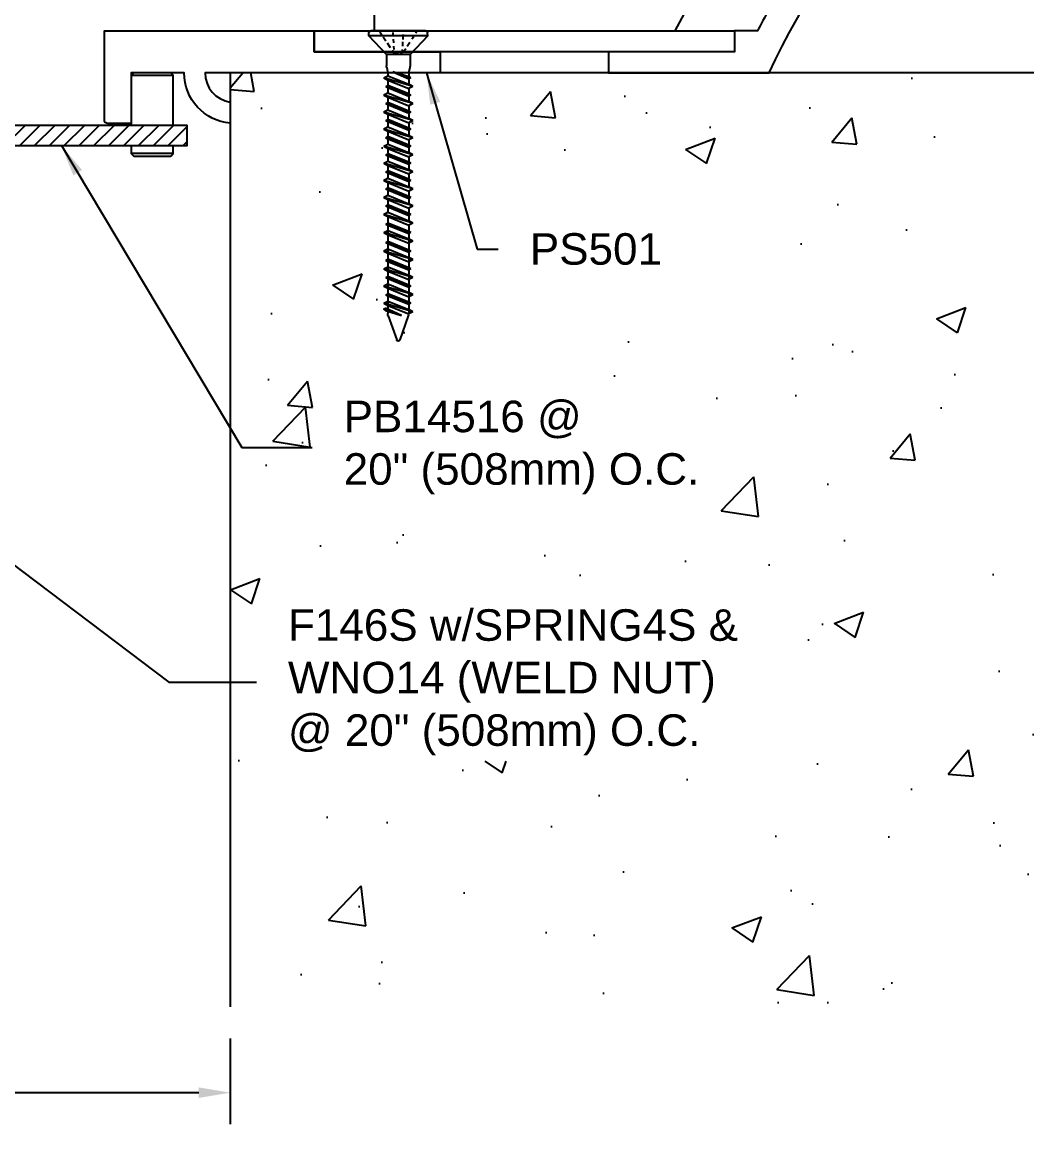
# Model space of a CAD drawing. Header units: inches. Extents: x -6.2 to 40.3, y -5.5 to 7.8.
# Drawn here: x 10.18 to 16.16, y -5.31 to 1.34 of the extents above; entities that cross this region are included whole.
import ezdxf

# ---------------------------------------------------------------- set-up
doc = ezdxf.new("R2010")
doc.units = ezdxf.units.IN
doc.header["$MEASUREMENT"] = 0
for name, color, linetype in [('ANCHORS', 4, 'Continuous'), ('CONDITIONS', 1, 'Continuous'), ('DIMENSIONS', 3, 'Continuous'), ('METALS', 7, 'Continuous'), ('TEXT', 2, 'Continuous')]:
    doc.layers.add(name, color=color, linetype=linetype)
doc.styles.add('ARIAL', font='arial.ttf')
doc.dimstyles.new('Arial', dxfattribs={"dimtxt": 0.1875, "dimasz": 0.1875, "dimexe": 0.1875, "dimexo": 0.1875, "dimgap": 0.1875, "dimtad": 0, "dimtih": 1, "dimtoh": 1, "dimdec": 4, "dimzin": 3, "dimdsep": 46, "dimlunit": 4, "dimtxsty": 'ARIAL', "dimcen": 0.1875, "dimadec": 0, "dimazin": 0, "dimtfac": 1, "dimtdec": 4, "dimtofl": 0, "dimtmove": 0, "dimatfit": 3, "dimfxl": 0, "dimfrac": 2, "dimtolj": 1, "dimtzin": 0, "dimarcsym": 0})

# ---------------------------------------------------------------- blocks, each defined once
blk = doc.blocks.new('PS401')
blk.add_lwpolyline([(4.265, 0), (3.309, 0, 0.163545), (1.3944, 2.025), (1.25, 2.025), (1.25, 2.26), (1, 2.26), (1, 0), (0, 0), (0, 0.125), (0.49, 0.125), (0.5, 0.115), (0.51, 0.125), (0.875, 0.125), (0.875, 2.385), (1.375, 2.385), (1.375, 2.15), (1.4253, 2.15, -0.144709), (3.2572, 0.375), (3.3111, 0.375, -0.007801), (3.3781, 0.25), (3.515, 0.25), (3.515, 0.125), (4.265, 0.125)], format="xyb", close=True)
blk = doc.blocks.new('PS501')
blk.add_lwpolyline([(1.25, 0.0011, 0.389325), (1.5243, 0.3), (1.8393, 0.3), (1.8393, 0), (1.9793, 0, 0.414214), (1.9993, 0.02), (1.9993, 0.55), (0.75, 0.55), (0.75, 0.425), (0, 0.425), (0, 0.3), (1.3993, 0.3, -0.371701), (1.25, 0.1269), (1.25, 0.0011)], format="xyb", close=True)
blk = doc.blocks.new('Ps103')
blk.add_lwpolyline([(46.0514, -32.9395), (44.3197, -32.9395), (44.3197, -33.0395), (46.1112, -33.0395, -0.104424), (47.3002, -31.6106, -0.058251), (48.1033, -30.967), (48.1033, -30.9045), (47.6033, -30.9045), (47.6033, -31.0045), (47.8651, -31.0045, 0.045636), (47.2334, -31.5359, 0.100763)], format="xyb", close=True)
blk = doc.blocks.new('TF316134')
for p, q in [((-0.1634, 0), (0.1634, 0)), ((-0.1042, -0.0127), (-0.1125, 0)), ((-0.1762, -0.0285), (-0.1747, -0.0103)), ((-0.1762, -0.0285), (0.1762, -0.0285)), ((-0.1762, -0.0285), (-0.0698, -0.141)), ((-0.0815, -0.0472), (-0.0915, -0.0321)), ((-0.0533, -0.0902), (-0.0691, -0.0662)), ((-0.0308, -0.0055), (-0.0311, -0.0002)), ((-0.0297, -0.0263), (-0.0301, -0.0195)), ((-0.0284, -0.051), (-0.0294, -0.0323)), ((-0.0263, -0.091), (-0.0277, -0.065)), ((0.0274, -0.0703), (0.0286, -0.0479)), ((0.0297, -0.0255), (0.0306, -0.0085)), ((0.0698, -0.141), (0.1762, -0.0285)), ((0.0898, -0.0346), (0.0746, -0.0579)), ((0.1095, -0.0045), (0.0979, -0.0223)), ((0.1762, -0.0285), (0.1747, -0.0103)), ((-0.0307, -0.1248), (-0.0441, -0.1044)), ((-0.0245, -0.1261), (-0.0253, -0.1097)), ((0.0373, -0.1147), (0.024, -0.135)), ((0.024, -0.135), (0.0245, -0.1246)), ((0.0253, -0.1104), (0.0264, -0.0896)), ((0.0662, -0.0707), (0.0485, -0.0976)), ((-0.0698, -0.141), (0.0698, -0.141)), ((-0.0698, -0.141), (-0.0698, -0.2081)), ((-0.024, -0.135), (-0.0107, -0.135)), ((-0.0018, -0.135), (0.0183, -0.135)), ((0.0698, -0.141), (0.0698, -0.2081)), ((-0.0737, -0.2796), (0.0321, -0.2431)), ((-0.0687, -0.2177), (-0.0633, -0.2437)), ((-0.0623, -0.2734), (0.0321, -0.2431)), ((0.0321, -0.2431), (-0.0623, -0.2858)), ((-0.0623, -0.2533), (-0.0623, -0.2734)), ((0.0622, -0.2533), (0.0622, -0.2667)), ((0.0687, -0.2177), (0.0633, -0.2437)), ((-0.0863, -0.3304), (0.0862, -0.2796)), ((-0.0863, -0.3304), (-0.0623, -0.3175)), ((-0.0863, -0.3304), (-0.0623, -0.3433)), ((-0.0737, -0.2796), (-0.0623, -0.2734)), ((-0.0737, -0.2796), (-0.0623, -0.2858)), ((-0.0737, -0.3812), (0.0737, -0.3304)), ((0.0622, -0.2667), (-0.0623, -0.3175)), ((-0.0623, -0.2858), (-0.0623, -0.3175)), ((0.0622, -0.2925), (-0.0623, -0.3433)), ((-0.0623, -0.375), (0.0622, -0.3242)), ((0.0622, -0.2925), (0.0622, -0.3242)), ((0.0737, -0.3304), (0.0622, -0.3242)), ((0.0737, -0.3304), (0.0622, -0.3365)), ((0.0862, -0.2796), (0.0622, -0.2667)), ((0.0862, -0.2796), (0.0622, -0.2925)), ((-0.0863, -0.4319), (0.0862, -0.3812)), ((-0.0737, -0.3812), (-0.0623, -0.375)), ((-0.0737, -0.3812), (-0.0623, -0.3873)), ((0.0622, -0.3365), (-0.0623, -0.3873)), ((-0.0623, -0.3433), (-0.0623, -0.375)), ((0.0622, -0.3682), (-0.0623, -0.419)), ((-0.0623, -0.3873), (-0.0623, -0.419)), ((0.0622, -0.3941), (-0.0623, -0.4449)), ((0.0622, -0.3365), (0.0622, -0.3682)), ((0.0862, -0.3812), (0.0622, -0.3682)), ((0.0862, -0.3812), (0.0622, -0.3941)), ((0.0622, -0.3941), (0.0622, -0.4258)), ((-0.0863, -0.4319), (-0.0623, -0.419)), ((-0.0863, -0.4319), (-0.0623, -0.4449)), ((-0.0737, -0.4827), (0.0737, -0.4319)), ((-0.0623, -0.4766), (0.0622, -0.4258)), ((0.0622, -0.4381), (-0.0623, -0.4889)), ((-0.0623, -0.4449), (-0.0623, -0.4766)), ((0.0737, -0.4319), (0.0622, -0.4258)), ((0.0737, -0.4319), (0.0622, -0.4381)), ((0.0622, -0.4381), (0.0622, -0.4698)), ((-0.0863, -0.5335), (0.0862, -0.4827)), ((-0.0863, -0.5335), (-0.0623, -0.5206)), ((-0.0737, -0.4827), (-0.0623, -0.4766)), ((-0.0737, -0.4827), (-0.0623, -0.4889)), ((0.0622, -0.4698), (-0.0623, -0.5206)), ((-0.0623, -0.4889), (-0.0623, -0.5206)), ((0.0622, -0.4956), (-0.0623, -0.5464)), ((-0.0623, -0.5781), (0.0622, -0.5273)), ((0.0862, -0.4827), (0.0622, -0.4698)), ((0.0862, -0.4827), (0.0622, -0.4956)), ((0.0622, -0.4956), (0.0622, -0.5273)), ((0.0737, -0.5335), (0.0622, -0.5273)), ((-0.0863, -0.5335), (-0.0623, -0.5464)), ((-0.0863, -0.6351), (0.0862, -0.5843)), ((-0.0737, -0.5843), (0.0737, -0.5335)), ((-0.0737, -0.5843), (-0.0623, -0.5781)), ((-0.0737, -0.5843), (-0.0623, -0.5904)), ((0.0622, -0.5397), (-0.0623, -0.5904)), ((-0.0623, -0.5464), (-0.0623, -0.5781)), ((0.0622, -0.5714), (-0.0623, -0.6221)), ((-0.0623, -0.5904), (-0.0623, -0.6221)), ((0.0622, -0.5972), (-0.0623, -0.648)), ((0.0737, -0.5335), (0.0622, -0.5397)), ((0.0622, -0.5397), (0.0622, -0.5714)), ((0.0862, -0.5843), (0.0622, -0.5714)), ((0.0862, -0.5843), (0.0622, -0.5972)), ((0.0622, -0.5972), (0.0622, -0.6289)), ((-0.0863, -0.6351), (-0.0623, -0.6221)), ((-0.0863, -0.6351), (-0.0623, -0.648)), ((-0.0737, -0.6858), (0.0737, -0.6351)), ((-0.0623, -0.6797), (0.0622, -0.6289)), ((0.0622, -0.6412), (-0.0623, -0.692)), ((-0.0623, -0.648), (-0.0623, -0.6797)), ((0.0737, -0.6351), (0.0622, -0.6289)), ((0.0737, -0.6351), (0.0622, -0.6412)), ((0.0622, -0.6412), (0.0622, -0.6729)), ((-0.0863, -0.7366), (0.0862, -0.6858)), ((-0.0863, -0.7366), (-0.0623, -0.7237)), ((-0.0737, -0.6858), (-0.0623, -0.6797)), ((-0.0737, -0.6858), (-0.0623, -0.692)), ((0.0622, -0.6729), (-0.0623, -0.7237)), ((-0.0623, -0.692), (-0.0623, -0.7237)), ((0.0622, -0.6988), (-0.0623, -0.7495)), ((-0.0623, -0.7812), (0.0622, -0.7305)), ((0.0862, -0.6858), (0.0622, -0.6729)), ((0.0862, -0.6858), (0.0622, -0.6988)), ((0.0622, -0.6988), (0.0622, -0.7305)), ((0.0737, -0.7366), (0.0622, -0.7305)), ((-0.0863, -0.7366), (-0.0623, -0.7495)), ((-0.0863, -0.8382), (0.0862, -0.7874)), ((-0.0737, -0.7874), (0.0737, -0.7366)), ((-0.0737, -0.7874), (-0.0623, -0.7812)), ((-0.0737, -0.7874), (-0.0623, -0.7936)), ((0.0622, -0.7428), (-0.0623, -0.7936)), ((-0.0623, -0.7495), (-0.0623, -0.7812)), ((0.0622, -0.7745), (-0.0623, -0.8253)), ((-0.0623, -0.7936), (-0.0623, -0.8253)), ((0.0737, -0.7366), (0.0622, -0.7428)), ((0.0622, -0.7428), (0.0622, -0.7745)), ((0.0862, -0.7874), (0.0622, -0.7745)), ((0.0862, -0.7874), (0.0622, -0.8003)), ((-0.0863, -0.8382), (-0.0623, -0.8253)), ((-0.0863, -0.8382), (-0.0623, -0.8511)), ((-0.0737, -0.889), (0.0737, -0.8382)), ((0.0622, -0.8003), (-0.0623, -0.8511)), ((-0.0623, -0.8828), (0.0622, -0.832)), ((0.0622, -0.8444), (-0.0623, -0.8951)), ((-0.0623, -0.8511), (-0.0623, -0.8828)), ((0.0622, -0.8003), (0.0622, -0.832)), ((0.0737, -0.8382), (0.0622, -0.832)), ((0.0737, -0.8382), (0.0622, -0.8444)), ((0.0622, -0.8444), (0.0622, -0.876)), ((-0.0863, -0.9397), (0.0862, -0.889)), ((-0.0863, -0.9397), (-0.0623, -0.9268)), ((-0.0737, -0.889), (-0.0623, -0.8828)), ((-0.0737, -0.889), (-0.0623, -0.8951)), ((0.0622, -0.876), (-0.0623, -0.9268)), ((-0.0623, -0.8951), (-0.0623, -0.9268)), ((0.0622, -0.9019), (-0.0623, -0.9527)), ((0.0862, -0.889), (0.0622, -0.876)), ((0.0862, -0.889), (0.0622, -0.9019)), ((0.0622, -0.9019), (0.0622, -0.9336)), ((-0.0863, -0.9397), (-0.0623, -0.9527)), ((-0.0863, -1.0413), (0.0862, -0.9905)), ((-0.0737, -0.9905), (0.0737, -0.9397)), ((-0.0737, -0.9905), (-0.0623, -0.9844)), ((-0.0737, -0.9905), (-0.0623, -0.9967)), ((-0.0623, -0.9844), (0.0622, -0.9336)), ((0.0622, -0.9459), (-0.0623, -0.9967)), ((-0.0623, -0.9527), (-0.0623, -0.9844)), ((0.0622, -0.9776), (-0.0623, -1.0284)), ((-0.0623, -0.9967), (-0.0623, -1.0284)), ((0.0737, -0.9397), (0.0622, -0.9336)), ((0.0737, -0.9397), (0.0622, -0.9459)), ((0.0622, -0.9459), (0.0622, -0.9776)), ((0.0862, -0.9905), (0.0622, -0.9776)), ((0.0862, -0.9905), (0.0622, -1.0035)), ((-0.0863, -1.0413), (-0.0623, -1.0284)), ((-0.0863, -1.0413), (-0.0623, -1.0542)), ((-0.0737, -1.0921), (0.0737, -1.0413)), ((0.0622, -1.0035), (-0.0623, -1.0542)), ((-0.0623, -1.0859), (0.0622, -1.0351)), ((0.0622, -1.0475), (-0.0623, -1.0983)), ((-0.0623, -1.0542), (-0.0623, -1.0859)), ((0.0622, -1.0035), (0.0622, -1.0351)), ((0.0737, -1.0413), (0.0622, -1.0351)), ((0.0737, -1.0413), (0.0622, -1.0475)), ((0.0622, -1.0475), (0.0622, -1.0792)), ((-0.0863, -1.1429), (0.0862, -1.0921)), ((-0.0863, -1.1429), (-0.0623, -1.13)), ((-0.0737, -1.0921), (-0.0623, -1.0859)), ((-0.0737, -1.0921), (-0.0623, -1.0983)), ((0.0622, -1.0792), (-0.0623, -1.13)), ((-0.0623, -1.0983), (-0.0623, -1.13)), ((0.0622, -1.105), (-0.0623, -1.1558)), ((0.0862, -1.0921), (0.0622, -1.0792)), ((0.0862, -1.0921), (0.0622, -1.105)), ((0.0622, -1.1113), (0.0622, -1.143)), ((0.0622, -1.105), (0.0622, -1.1367)), ((-0.0863, -1.1429), (-0.0623, -1.1558)), ((-0.0737, -1.2), (0.0737, -1.1492)), ((-0.0737, -1.2), (-0.0623, -1.1938)), ((-0.0623, -1.1938), (0.0622, -1.143)), ((0.0622, -1.1554), (-0.0623, -1.2061)), ((-0.0623, -1.1558), (-0.0623, -1.1817)), ((-0.0623, -1.1817), (-0.0623, -1.6807)), ((0.0622, -1.187), (-0.0623, -1.2378)), ((0.0737, -1.1492), (0.0622, -1.143)), ((0.0737, -1.1492), (0.0622, -1.1554)), ((0.0622, -1.1554), (0.0622, -1.187)), ((0.0862, -1.2), (0.0622, -1.187)), ((0.0622, -1.149), (0.0622, -1.1817)), ((0.0622, -1.1817), (0.0622, -1.6807)), ((-0.0863, -1.2508), (0.0862, -1.2)), ((-0.0863, -1.2508), (-0.0623, -1.2378)), ((-0.0863, -1.2508), (-0.0623, -1.2637)), ((-0.0737, -1.2), (-0.0623, -1.2061)), ((-0.0737, -1.3101), (0.0737, -1.2593)), ((0.0622, -1.2129), (-0.0623, -1.2637)), ((-0.0623, -1.3039), (0.0622, -1.2532)), ((0.0862, -1.2), (0.0622, -1.2129)), ((0.0622, -1.2215), (0.0622, -1.2532)), ((0.0737, -1.2593), (0.0622, -1.2532)), ((0.0737, -1.2593), (0.0622, -1.2655)), ((-0.0863, -1.3609), (0.0862, -1.3101)), ((-0.0737, -1.3101), (-0.0623, -1.3039)), ((-0.0737, -1.3101), (-0.0623, -1.3163)), ((0.0622, -1.2655), (-0.0623, -1.3163)), ((0.0622, -1.2972), (-0.0623, -1.348)), ((0.0622, -1.323), (-0.0623, -1.3738)), ((0.0622, -1.2655), (0.0622, -1.2972)), ((0.0862, -1.3101), (0.0622, -1.2972)), ((0.0862, -1.3101), (0.0622, -1.323)), ((0.0622, -1.3271), (0.0622, -1.3588)), ((-0.0863, -1.3609), (-0.0623, -1.348)), ((-0.0863, -1.3609), (-0.0623, -1.3738)), ((-0.0737, -1.4157), (0.0737, -1.365)), ((-0.0623, -1.4096), (0.0622, -1.3588)), ((0.0622, -1.3711), (-0.0623, -1.4219)), ((0.0737, -1.365), (0.0622, -1.3588)), ((0.0737, -1.365), (0.0622, -1.3711)), ((0.0622, -1.3711), (0.0622, -1.4028)), ((-0.0863, -1.4665), (0.0862, -1.4157)), ((-0.0863, -1.4665), (-0.0623, -1.4536)), ((-0.0737, -1.4157), (-0.0623, -1.4096)), ((-0.0737, -1.4157), (-0.0623, -1.4219)), ((0.0622, -1.4028), (-0.0623, -1.4536)), ((0.0622, -1.4287), (-0.0623, -1.4794)), ((-0.0623, -1.5118), (0.0622, -1.4611)), ((0.0862, -1.4157), (0.0622, -1.4028)), ((0.0862, -1.4157), (0.0622, -1.4287)), ((0.0622, -1.4294), (0.0622, -1.4611)), ((0.0737, -1.4672), (0.0622, -1.4611)), ((-0.0863, -1.4665), (-0.0623, -1.4794)), ((-0.0863, -1.5688), (0.0862, -1.518)), ((-0.0737, -1.518), (0.0737, -1.4672)), ((-0.0737, -1.518), (-0.0623, -1.5118)), ((-0.0737, -1.518), (-0.0623, -1.5242)), ((0.0622, -1.4734), (-0.0623, -1.5242)), ((0.0622, -1.5051), (-0.0623, -1.5559)), ((0.0737, -1.4672), (0.0622, -1.4734)), ((0.0622, -1.4734), (0.0622, -1.5051)), ((0.0862, -1.518), (0.0622, -1.5051)), ((0.0862, -1.518), (0.0622, -1.5309)), ((-0.0863, -1.5688), (-0.0623, -1.5559)), ((-0.0863, -1.5688), (-0.0623, -1.5817)), ((-0.0737, -1.6203), (0.0737, -1.5695)), ((0.0622, -1.5309), (-0.0623, -1.5817)), ((-0.0623, -1.6141), (0.0622, -1.5633)), ((0.0622, -1.5756), (-0.0623, -1.6264)), ((0.0622, -1.5316), (0.0622, -1.5633)), ((0.0737, -1.5695), (0.0622, -1.5633)), ((0.0737, -1.5695), (0.0622, -1.5756)), ((0.0622, -1.5756), (0.0622, -1.6073)), ((-0.0863, -1.671), (0.0862, -1.6203)), ((-0.0863, -1.671), (-0.0623, -1.6581)), ((-0.0737, -1.6203), (-0.0623, -1.6141)), ((-0.0737, -1.6203), (-0.0623, -1.6264)), ((0.0622, -1.6073), (-0.0623, -1.6581)), ((0.0622, -1.6332), (-0.0623, -1.684)), ((-0.019, -1.6934), (0.0768, -1.6503)), ((-0.019, -1.6934), (0.0882, -1.6564)), ((0.0862, -1.6203), (0.0622, -1.6073)), ((0.0862, -1.6203), (0.0622, -1.6332)), ((0.0882, -1.6564), (0.0768, -1.6503)), ((0.0882, -1.6564), (0.0768, -1.6626)), ((-0.0863, -1.671), (-0.0623, -1.684)), ((-0.0596, -1.6961), (-0.0096, -1.8388)), ((0.0768, -1.6626), (-0.019, -1.6934)), ((0.0596, -1.6961), (0.0096, -1.8388))]:
    blk.add_line(p, q)
for centre, radius, start, end in [((-0.1634, -0.0112), 0.0112, 90, 175), ((0.1634, -0.0112), 0.0112, 5, 90), ((-0.0233, -0.2081), 0.0465, 180, 191.9357), ((-0.1088, -0.2533), 0.0465, 0, 11.9357), ((0.1087, -0.2533), 0.0465, 168.0643, 180), ((0.0233, -0.2081), 0.0465, 348.0643, 0), ((-0.0158, -1.6807), 0.0465, 180, 199.30575), ((0.0158, -1.6807), 0.0465, 340.69425, 0), ((0, -1.8345), 0.0106, 204.10008, 335.89992)]:
    blk.add_arc(centre, radius, start, end)
blk = doc.blocks.new('*D11')
at = {"layer": 'Defpoints', "color": 0}
for p in [(5.4203, -4.5198), (11.4203, -4.5198), (11.4203, -5.0303)]:
    blk.add_point(p, dxfattribs=at)
at = {"layer": 'DIMENSIONS', "color": 0, "lineweight": -2}
for p, q in [((5.4203, -4.7073), (5.4203, -5.2178)), ((11.4203, -4.7073), (11.4203, -5.2178)), ((5.6078, -5.0303), (7.6955, -5.0303)), ((11.2328, -5.0303), (9.1452, -5.0303))]:
    blk.add_line(p, q, dxfattribs=at)
at = {"layer": 'DIMENSIONS', "color": 0}
for points in [[(5.6078, -4.999), (5.6078, -5.0615), (5.4203, -5.0303)], [(11.2328, -4.999), (11.2328, -5.0615), (11.4203, -5.0303)]]:
    blk.add_solid(points, dxfattribs=at)
at = {"layer": 'DIMENSIONS', "color": 0, "insert": (8.4203, -5.0303), "char_height": 0.1875, "attachment_point": 5, "style": 'ARIAL'}
blk.add_mtext('\\A1;6"\\P [152mm]', dxfattribs=at)
blk = doc.blocks.new('PINBAR')
h = blk.add_hatch()
h.set_pattern_fill('ANSI31', color=256, scale=0.5, style=0)
h.set_pattern_definition([(45, (-8.39859, -0.725095), (-0.04419417, 0.04419417), [])])
h.paths.add_polyline_path([(2.7658, 0), (0.899, 0), (0.899, -0.03), (0.8702, -0.0491), (0.9279, -0.0709), (0.899, -0.09), (0.899, -0.12), (2.7658, -0.12)])
h.paths.add_polyline_path([(0.8002, -0.0491), (0.829, -0.03), (0.829, 0), (-0.8094, 0), (-0.8094, -0.03), (-0.8383, -0.0491), (-0.7806, -0.0709), (-0.8094, -0.09), (-0.8094, -0.12), (0.829, -0.12), (0.829, -0.09), (0.8579, -0.0709)])
h.paths.add_polyline_path([(-0.9083, -0.0491), (-0.8794, -0.03), (-0.8794, 0), (-2.7223, 0), (-2.7223, -0.12), (-0.8794, -0.12), (-0.8794, -0.09), (-0.8506, -0.0709)])
for p, q in [((-0.8794, 0.07), (-0.8794, -0.03)), ((-0.8094, 0.07), (-0.8094, -0.03)), ((0.829, 0.07), (0.829, -0.03)), ((0.899, 0.07), (0.899, -0.03)), ((-0.8794, -0.03), (-0.9083, -0.0491)), ((-0.8506, -0.0709), (-0.9083, -0.0491)), ((-0.8094, -0.03), (-0.8383, -0.0491)), ((-0.7806, -0.0709), (-0.8383, -0.0491)), ((0.829, -0.03), (0.8002, -0.0491)), ((0.8579, -0.0709), (0.8002, -0.0491)), ((0.899, -0.03), (0.8702, -0.0491)), ((0.9279, -0.0709), (0.8702, -0.0491)), ((-0.8794, -0.09), (-0.8506, -0.0709)), ((-0.8794, -0.09), (-0.8794, -0.19)), ((-0.8094, -0.09), (-0.7806, -0.0709)), ((-0.8094, -0.09), (-0.8094, -0.19)), ((0.829, -0.09), (0.8579, -0.0709)), ((0.829, -0.09), (0.829, -0.19)), ((0.899, -0.09), (0.9279, -0.0709)), ((0.899, -0.09), (0.899, -0.19))]:
    blk.add_line(p, q)
at = {"layer": 'ANCHORS'}
for points in [[(-0.8794, 0), (-2.7223, 0), (-2.7223, -0.12), (-0.8794, -0.12)], [(0.829, 0), (-0.8094, 0)], [(0.899, -0.12), (2.7658, -0.12), (2.7658, 0), (0.899, 0)], [(-0.8094, -0.12), (0.829, -0.12)]]:
    blk.add_lwpolyline(points, dxfattribs=at)
blk = doc.blocks.new('PIN')
for p, q in [((-0.1103, 0.2388), (0.1397, 0.2388)), ((-0.1103, -0.2262), (0.1397, -0.2262))]:
    blk.add_line(p, q)
for points in [[(-0.0953, 0.2538), (0.1247, 0.2538), (0.1397, 0.2388), (0.1397, -0.0567), (-0.1103, -0.0567), (-0.1103, 0.2388)], [(-0.0953, -0.2412), (-0.1103, -0.2262), (-0.1103, -0.1807), (0.1397, -0.1807), (0.1397, -0.2262), (0.1247, -0.2412)]]:
    blk.add_lwpolyline(points, close=True)

msp = doc.modelspace()

# ---------------------------------------------------------------- hatches: boundary and pattern name
at = {"layer": 'CONDITIONS'}
h = msp.add_hatch(dxfattribs=at)
h.set_pattern_fill('AR-CONC', color=256, scale=0.25, style=0)
h.set_pattern_definition([(50, (1, 0), (1.79315, -0.15688), [0.1875, -2.0625]), (355, (1, 0), (-0.34688, 1.88048), [0.15, -1.65]), (100.451, (1.1494, -0.013), (1.44627, 1.7236), [0.15935, -1.75286]), (46.184, (1, 0.5), (2.6681, -0.4138), [0.28125, -3.09375]), (96.636, (1.2223, 0.4655), (2.33666, 2.4353), [0.23903, -2.62928]), (351.184, (1, 0.5), (2.33665, 2.4353), [0.225, -2.475]), (21, (1.25, 0.375), (1.49227, -1.00655), [0.1875, -2.0625]), (326, (1.25, 0.375), (0.60829, 1.81288), [0.15, -1.65]), (71.451, (1.3744, 0.2911), (2.10056, 0.80633), [0.15935, -1.75286]), (37.5, (1, 0), (0.0304, 0.832235), [0, -1.63, 0, -1.675, 0, -1.65625]), (7.5, (1, 0), (0.657674, 0.98603), [0, -0.955, 0, -1.5925, 0, -0.63125]), (327.5, (0.4425, 0), (1.334556, -0.056387), [0, -0.625, 0, -1.95, 0, -2.5875]), (317.5, (0.1925, 0), (1.457965, 0.25026), [0, -0.8125, 0, -1.295, 0, -1.8375])])
h.paths.add_polyline_path([(19.10072, 1.0376), (16.50338, 1.0376), (16.49859, 1.01491, 0.0521265), (16.49758, 1.0053), (16.49758, 0.98516), (16.50903, 0.979), (16.49758, 0.97284), (16.49758, 0.94114), (16.52158, 0.92822), (16.49758, 0.9153), (16.49758, 0.8836), (16.50903, 0.87744), (16.49758, 0.87128), (16.49758, 0.83958), (16.52158, 0.82666), (16.49758, 0.81373), (16.49758, 0.78204), (16.50903, 0.77588), (16.49758, 0.76971), (16.49758, 0.73802), (16.52158, 0.7251), (16.49758, 0.71217), (16.49758, 0.68048), (16.50903, 0.67431), (16.49758, 0.66815), (16.49758, 0.63646), (16.52158, 0.62353), (16.49758, 0.61061), (16.49758, 0.57891), (16.50903, 0.57275), (16.49758, 0.56659), (16.49758, 0.53489), (16.52158, 0.52197), (16.49758, 0.50905), (16.49758, 0.47735), (16.50903, 0.47119), (16.49758, 0.46503), (16.49758, 0.43333), (16.52158, 0.42041), (16.49758, 0.40748), (16.49758, 0.37579), (16.50903, 0.36963), (16.49758, 0.36346), (16.49758, 0.33177), (16.52158, 0.31885), (16.49758, 0.30592), (16.49758, 0.27423), (16.50903, 0.26806), (16.49758, 0.2619), (16.49758, 0.23021), (16.52158, 0.21728), (16.49758, 0.20436), (16.49758, 0.17266), (16.50903, 0.1665), (16.49758, 0.16034), (16.49758, 0.12864), (16.52158, 0.11572), (16.49758, 0.1028), (16.49758, 0.07891), (16.50903, 0.07275), (16.49758, 0.06659), (16.49758, 0.03489), (16.52158, 0.02197), (16.49758, 0.00905), (16.49758, -0.02265), (16.50903, -0.02881), (16.49758, -0.03497), (16.49758, -0.06667), (16.52158, -0.07959), (16.49758, -0.09252), (16.49758, -0.12421), (16.50903, -0.13037), (16.49758, -0.13654), (16.49758, -0.16823), (16.52158, -0.18115), (16.49758, -0.19408), (16.49758, -0.22577), (16.50903, -0.23194), (16.49758, -0.2381), (16.49758, -0.26979), (16.52158, -0.28272), (16.49758, -0.29564), (16.49758, -0.32734), (16.50903, -0.3335), (16.49758, -0.33966), (16.49758, -0.37136), (16.52158, -0.38428), (16.49758, -0.3972), (16.49758, -0.42307, -0.084437), (16.49497, -0.43844), (16.44556, -0.57949, -0.7741233), (16.42511, -0.57949), (16.3757, -0.43844, -0.084437), (16.37308, -0.42307), (16.37308, -0.39044), (16.36164, -0.38428), (16.37308, -0.37812), (16.37308, -0.34642), (16.34908, -0.3335), (16.37308, -0.32057), (16.37308, -0.28888), (16.36164, -0.28272), (16.37308, -0.27655), (16.37308, -0.24486), (16.34908, -0.23194), (16.37308, -0.21901), (16.37308, -0.18732), (16.36164, -0.18115), (16.37308, -0.17499), (16.37308, -0.1433), (16.34908, -0.13037), (16.37308, -0.11745), (16.37308, -0.08576), (16.36164, -0.07959), (16.37308, -0.07343), (16.37308, -0.04174), (16.34908, -0.02881), (16.37308, -0.01589), (16.37308, 0.01581), (16.36164, 0.02197), (16.37308, 0.02813), (16.37308, 0.05983), (16.34908, 0.07275), (16.37308, 0.08568), (16.37308, 0.11737), (16.36164, 0.12353), (16.37308, 0.1297), (16.37308, 0.15358), (16.34908, 0.1665), (16.37308, 0.17943), (16.37308, 0.21112), (16.36164, 0.21728), (16.37308, 0.22345), (16.37308, 0.25514), (16.34908, 0.26806), (16.37308, 0.28099), (16.37308, 0.31268), (16.36164, 0.31885), (16.37308, 0.32501), (16.37308, 0.3567), (16.34908, 0.36963), (16.37308, 0.38255), (16.37308, 0.41424), (16.36164, 0.42041), (16.37308, 0.42657), (16.37308, 0.45826), (16.34908, 0.47119), (16.37308, 0.48411), (16.37308, 0.51581), (16.36164, 0.52197), (16.37308, 0.52813), (16.37308, 0.55983), (16.34908, 0.57275), (16.37308, 0.58568), (16.37308, 0.61737), (16.36164, 0.62353), (16.37308, 0.6297), (16.37308, 0.66139), (16.34908, 0.67431), (16.37308, 0.68724), (16.37308, 0.71893), (16.36164, 0.7251), (16.37308, 0.73126), (16.37308, 0.76295), (16.34908, 0.77588), (16.37308, 0.7888), (16.37308, 0.82049), (16.36164, 0.82666), (16.37308, 0.83282), (16.37308, 0.86451), (16.34908, 0.87744), (16.37308, 0.89036), (16.37308, 0.92206), (16.36164, 0.92822), (16.37308, 0.93438), (16.37308, 0.96608), (16.34908, 0.979), (16.37308, 0.99193), (16.37308, 1.0053, 0.0521265), (16.37208, 1.01491), (16.36728, 1.0376), (12.4827, 1.0376, 0.0177485), (12.48258, 1.0343), (12.48258, 1.01416), (12.49403, 1.008), (12.48258, 1.00184), (12.48258, 0.97014), (12.50658, 0.95722), (12.48258, 0.9443), (12.48258, 0.9126), (12.49403, 0.90644), (12.48258, 0.90028), (12.48258, 0.86858), (12.50658, 0.85566), (12.48258, 0.84273), (12.48258, 0.81104), (12.49403, 0.80488), (12.48258, 0.79871), (12.48258, 0.76702), (12.50658, 0.7541), (12.48258, 0.74117), (12.48258, 0.70948), (12.49403, 0.70331), (12.48258, 0.69715), (12.48258, 0.66546), (12.50658, 0.65253), (12.48258, 0.63961), (12.48258, 0.60791), (12.49403, 0.60175), (12.48258, 0.59559), (12.48258, 0.56389), (12.50658, 0.55097), (12.48258, 0.53805), (12.48258, 0.50635), (12.49403, 0.50019), (12.48258, 0.49403), (12.48258, 0.46233), (12.50658, 0.44941), (12.48258, 0.43648), (12.48258, 0.40479), (12.49403, 0.39863), (12.48258, 0.39246), (12.48258, 0.36077), (12.50658, 0.34785), (12.48258, 0.33492), (12.48258, 0.30323), (12.49403, 0.29706), (12.48258, 0.2909), (12.48258, 0.25921), (12.50658, 0.24628), (12.48258, 0.23336), (12.48258, 0.20166), (12.49403, 0.1955), (12.48258, 0.18934), (12.48258, 0.15764), (12.50658, 0.14472), (12.48258, 0.1318), (12.48258, 0.10593), (12.48258, 0.09378), (12.49403, 0.08762), (12.48258, 0.08146), (12.48258, 0.04976), (12.50658, 0.03684), (12.48258, 0.02391), (12.48258, -0.01634), (12.49403, -0.02251), (12.48258, -0.02867), (12.48258, -0.06036), (12.50658, -0.07329), (12.48258, -0.08621), (12.48258, -0.12198), (12.49403, -0.12814), (12.48258, -0.1343), (12.48258, -0.166), (12.50658, -0.17892), (12.48258, -0.19185), (12.48258, -0.22424), (12.49403, -0.2304), (12.48258, -0.23656), (12.48258, -0.26826), (12.50658, -0.28118), (12.48258, -0.29411), (12.48258, -0.3265), (12.49403, -0.33266), (12.48258, -0.33883), (12.48258, -0.37052), (12.50658, -0.38344), (12.48247, -0.39643, -0.0665255), (12.47997, -0.4085), (12.43056, -0.54955, -0.7741233), (12.41011, -0.54955), (12.3607, -0.4085, -0.084437), (12.35808, -0.39312), (12.35808, -0.37966), (12.34357, -0.375), (12.33212, -0.36883), (12.34357, -0.36267), (12.35808, -0.36921), (12.35808, -0.34559), (12.33408, -0.33266), (12.35808, -0.31974), (12.35808, -0.28804), (12.34664, -0.28188), (12.35808, -0.27572), (12.35808, -0.24333), (12.33408, -0.2304), (12.35808, -0.21748), (12.35808, -0.18578), (12.34664, -0.17962), (12.35808, -0.17346), (12.35808, -0.14106), (12.33408, -0.12814), (12.35808, -0.11521), (12.35808, -0.08352), (12.34664, -0.07736), (12.35808, -0.07119), (12.35808, -0.03543), (12.33408, -0.02251), (12.35808, -0.00958), (12.35808, 0.02211), (12.34664, 0.02827), (12.35808, 0.03444), (12.35808, 0.0747), (12.33408, 0.08762), (12.35808, 0.10055), (12.35808, 0.10593), (12.35808, 0.13224), (12.34664, 0.1384), (12.35808, 0.14457), (12.35808, 0.18258), (12.33408, 0.1955), (12.35808, 0.20843), (12.35808, 0.24012), (12.34664, 0.24628), (12.35808, 0.25245), (12.35808, 0.28414), (12.33408, 0.29706), (12.35808, 0.30999), (12.35808, 0.34168), (12.34664, 0.34785), (12.35808, 0.35401), (12.35808, 0.3857), (12.33408, 0.39863), (12.35808, 0.41155), (12.35808, 0.44324), (12.34664, 0.44941), (12.35808, 0.45557), (12.35808, 0.48726), (12.33408, 0.50019), (12.35808, 0.51311), (12.35808, 0.54481), (12.34664, 0.55097), (12.35808, 0.55713), (12.35808, 0.58883), (12.33408, 0.60175), (12.35808, 0.61468), (12.35808, 0.64637), (12.34664, 0.65253), (12.35808, 0.6587), (12.35808, 0.69039), (12.33408, 0.70331), (12.35808, 0.71624), (12.35808, 0.74793), (12.34664, 0.7541), (12.35808, 0.76026), (12.35808, 0.79195), (12.33408, 0.80488), (12.35808, 0.8178), (12.35808, 0.84949), (12.34664, 0.85566), (12.35808, 0.86182), (12.35808, 0.89351), (12.33408, 0.90644), (12.35808, 0.91936), (12.35808, 0.95106), (12.34664, 0.95722), (12.35808, 0.96338), (12.35808, 0.99508), (12.33408, 1.008), (12.35808, 1.02093), (12.35808, 1.0343, 0.0177485), (12.35797, 1.0376), (11.42033, 1.0376), (11.42033, -4.51977), (19.10072, -4.51977)])
h.paths.add_polyline_path([(14.73171, -3.05849), (11.7126, -3.05849), (11.7126, -2.0886), (14.73171, -2.0886)], flags=16)
h.paths.add_polyline_path([(14.25893, -1.6078), (12.04437, -1.6078), (12.04437, -0.78712), (14.25893, -0.78712)], flags=16)
h.paths.add_polyline_path([(13.99352, -0.21514), (13.16409, -0.21514), (13.16409, 0.19106), (13.99352, 0.19106)], flags=16)
h.paths.add_polyline_path([(11.71683, -2.10262), (14.68319, -2.10262), (14.68319, -3.07397), (11.71683, -3.07397)], flags=24)
h.paths.add_polyline_path([(12.04842, -0.86295), (14.22795, -0.86295), (14.22795, -1.5186), (12.04842, -1.5186)], flags=8)
h.paths.add_polyline_path([(13.15622, 0.1329), (13.96812, 0.1329), (13.96812, -0.15475), (13.15622, -0.15475)], flags=24)

# ---------------------------------------------------------------- linework, layer by layer
for p, q in [((11.42033, 1.0376), (11.42033, -4.51977)), ((20.10072, 1.0376), (12.42033, 1.0376))]:
    msp.add_line(p, q, dxfattribs=at)
at = {"layer": 'METALS'}
msp.add_lwpolyline([(14.42033, 1.1626), (11.92033, 1.1626), (11.92033, 1.2876), (14.42033, 1.2876)], close=True, dxfattribs=at)

# ---------------------------------------------------------------- block references
at = {"layer": 'ANCHORS', "xscale": -1}
for name, p in [('TF316134', (12.42033, 1.2876)), ('PIN', (10.97069, 0.78379))]:
    msp.add_blockref(name, p, dxfattribs=at)
at = {"layer": 'ANCHORS'}
msp.add_blockref('PINBAR', (8.39859, 0.7251), dxfattribs=at)
at = {"layer": 'METALS'}
msp.add_blockref('Ps103', (-32.04299, 34.32711), dxfattribs=at)
at = {"layer": 'METALS', "xscale": -1}
for name, p in [('PS401', (17.93533, 1.0376)), ('PS501', (12.67033, 0.7376))]:
    msp.add_blockref(name, p, dxfattribs=at)

# ---------------------------------------------------------------- texts
at = {"layer": 'TEXT', "char_height": 0.1875, "attachment_point": 4, "style": 'ARIAL'}
for s, insert in [('\\A1;PS501', (13.20309, -0.01093)), ('PB14516 @\\P20" (508mm) O.C.', (12.0953, -1.19077)), ('F146S w/SPRING4S &\\PWNO14 (WELD NUT)\\P@ 20" (508mm) O.C.', (11.7637, -2.58829))]:
    msp.add_mtext(s, dxfattribs=dict(at, insert=insert))

# ---------------------------------------------------------------- dimensions: what is measured, and where the dimension line sits
at = {"layer": 'DIMENSIONS'}
dim = msp.add_linear_dim(base=(11.42033, -5.03029), p1=(5.42033, -4.51977), p2=(11.42033, -4.51977), dimstyle='Arial', override={"dimpost": '\\X'}, dxfattribs=at)
dim.commit()
dim.dimension.update_dxf_attribs({"geometry": '*D11', "text_midpoint": (8.42033, -5.03029), "dimtype": 160})

# ---------------------------------------------------------------- leaders
at = {"layer": 'TEXT', "annotation_type": 0, "has_hookline": 1, "hookline_direction": 0}
for points, text_width in [([(12.58824, 1.0376), (12.89059, -0.01093), (13.01559, -0.01093)], 0.71815), ([(10.4162, 0.6051), (11.48941, -1.19077), (11.9078, -1.19077)], 2.08578), ([(8.85545, -0.9276), (11.05423, -2.58829), (11.5762, -2.58829)], 2.65109)]:
    msp.add_leader(points, dimstyle='Arial', dxfattribs=dict(at, text_width=text_width))

doc.saveas('drawing.dxf')
